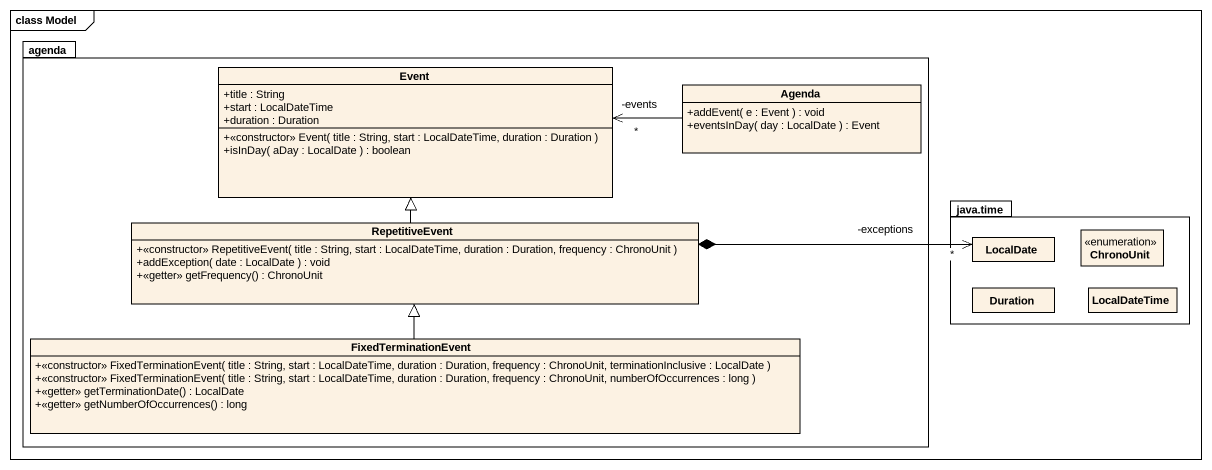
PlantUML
@startuml
mainframe class Model
hide circle
hide empty members
skinparam classAttributeIconSize 0
package agenda {
  class Event {
    +title : String
    +start : LocalDateTime
    +duration : Duration
    +<<constructor>> Event( title : String, start : LocalDateTime, duration : Duration )
    +isInDay( aDay : LocalDate ) : boolean
  }
  class Agenda {
    +addEvent( e : Event ) : void
    +eventsInDay( day : LocalDate ) : Event
  }
  class RepetitiveEvent {
    +<<constructor>> RepetitiveEvent( title : String, start : LocalDateTime, duration : Duration, frequency : ChronoUnit )
    +addException( date : LocalDate ) : void
    +<<getter>> getFrequency() : ChronoUnit
  }
  class FixedTerminationEvent {
    +<<constructor>> FixedTerminationEvent( title : String, start : LocalDateTime, duration : Duration, frequency : ChronoUnit, terminationInclusive : LocalDate )
    +<<constructor>> FixedTerminationEvent( title : String, start : LocalDateTime, duration : Duration, frequency : ChronoUnit, numberOfOccurrences : long )
    +<<getter>> getTerminationDate() : LocalDate
    +<<getter>> getNumberOfOccurrences() : long
  }
}
package "java.time" as java_time {
  class LocalDate
  enum ChronoUnit
  class Duration
  class LocalDateTime
}
Agenda -left-> "-events\n*" Event
RepetitiveEvent -up-|> Event
RepetitiveEvent *-right-> "-exceptions\n*" LocalDate
FixedTerminationEvent -up-|> RepetitiveEvent
@enduml
